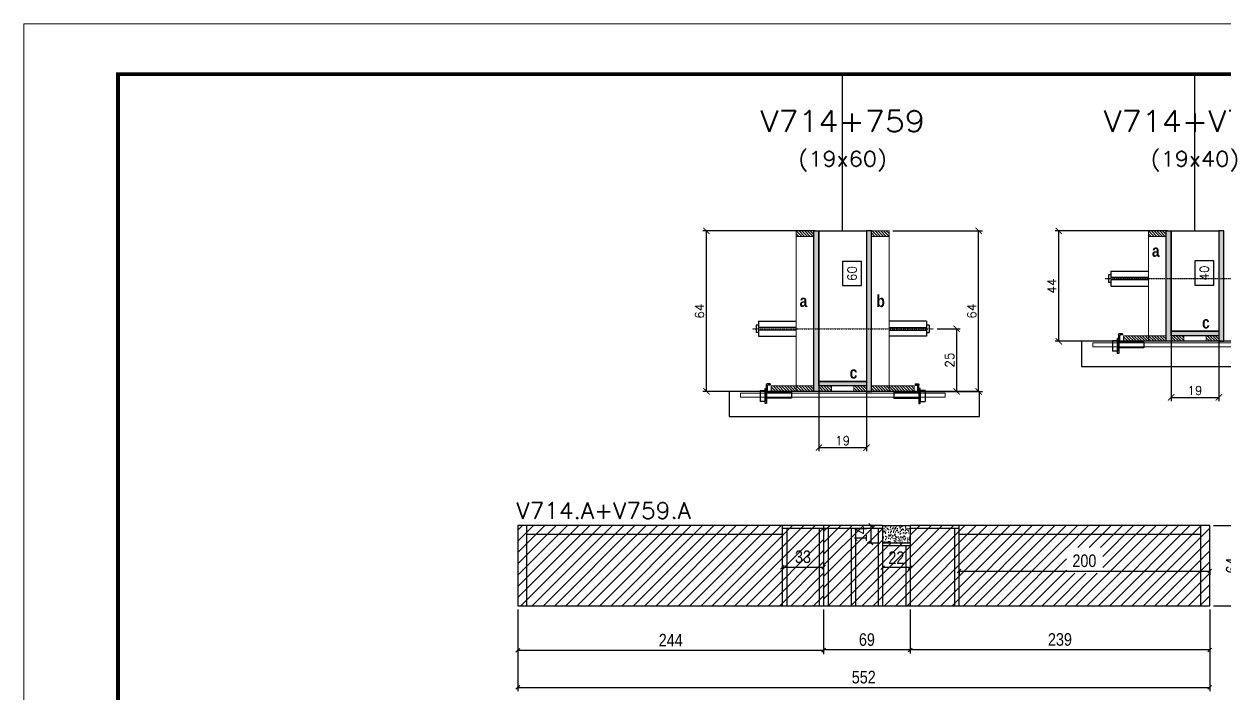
# Model space of a CAD drawing. Extents: x -20960 to -5926, y -2106 to 21915.
# Drawn here: x -12207 to -11250, y 15640 to 16173 of the extents above; entities that cross this region are included whole.
import ezdxf
from ezdxf.enums import TextEntityAlignment as Align

# ---------------------------------------------------------------- set-up
doc = ezdxf.new("R2010")
doc.units = 0
doc.linetypes.add('DASHED', pattern=[0.75, 0.5, -0.25])
doc.linetypes.add('HIDDEN', pattern=[0.375, 0.25, -0.125])
for name, color, linetype in [('barrote', 251, 'Continuous'), ('COTA', 241, 'Continuous'), ('Cota Seção (2x)', 4, 'Continuous'), ('detalhes', 4, 'Continuous'), ('Painéis', 200, 'Continuous'), ('presilha', 1, 'Continuous'), ('Reaproveitamento', 251, 'Continuous'), ('SARR_2.2x7', 40, 'Continuous'), ('SARR_3.5x7', 81, 'Continuous'), ('TENSOR', 3, 'Continuous'), ('Texto de Titulo', 7, 'Continuous'), ('Texto Qtd Sarr', 242, 'Continuous')]:
    doc.layers.add(name, color=color, linetype=linetype)
for name, color, linetype, lineweight in [('CONCRETO', 251, 'Continuous', 25), ('Folhas', 255, 'Continuous', 9), ('Hachura', 251, 'Continuous', 9), ('Madeira', 126, 'Continuous', 18), ('SARRAFO DE PRESSAO', 251, 'DASHED', 9), ('SCO-___-LAJ', 2, 'Continuous', 0), ('Texto Seção', 7, 'Continuous', 15)]:
    doc.layers.add(name, color=color, linetype=linetype, lineweight=lineweight)
doc.styles.add('COTA TECNICA', font='techl___.ttf', dxfattribs={"height": 10})
doc.styles.add('REGUA-120', font='ROMANS.shx', dxfattribs={"height": 15})
doc.styles.add('Romans', font='romans.shx')
doc.styles.add('TECNICA', font='techb___.ttf', dxfattribs={"height": 10})
doc.dimstyles.new('Cota Seção (2x)', dxfattribs={"dimtxt": 7, "dimasz": 5, "dimexe": 3, "dimexo": 3, "dimgap": 2, "dimtad": 3, "dimdec": 1, "dimlfac": 0.5, "dimzin": 12, "dimdsep": 46, "dimtxsty": 'Romans', "dimblk": 'ARCHTICK', "dimcen": 0, "dimclrd": 4, "dimclre": 4, "dimclrt": 1, "dimadec": 1, "dimazin": 3, "dimtfac": 1, "dimtdec": 1, "dimtmove": 0, "dimatfit": 3, "dimldrblk": 'OBLIQUE', "dimfxl": 1, "dimtolj": 1, "dimtzin": 12, "dimarcsym": 0})
doc.dimstyles.new('Cota Seção interna', dxfattribs={"dimtxt": 7, "dimasz": 6, "dimexe": 0.18, "dimexo": 2, "dimgap": -4, "dimtad": 3, "dimdec": 1, "dimlfac": 0.5, "dimzin": 12, "dimdsep": 46, "dimtxsty": 'Romans', "dimblk": 'ARCHTICK', "dimcen": 0.09, "dimse1": 1, "dimse2": 1, "dimsd1": 1, "dimsd2": 1, "dimclrd": 180, "dimclre": 5, "dimclrt": 1, "dimadec": 0, "dimazin": 3, "dimtfac": 1, "dimtdec": 1, "dimtofl": 0, "dimtmove": 0, "dimatfit": 3, "dimldrblk": 'ARCHTICK', "dimfxl": 1, "dimtolj": 1, "dimtzin": 0, "dimarcsym": 0})
doc.dimstyles.new('PAINEL', dxfattribs={"dimtxt": 10, "dimasz": 3, "dimexe": 3, "dimexo": 3, "dimgap": 3, "dimtad": 1, "dimdec": 1, "dimzin": 12, "dimdsep": 46, "dimtxsty": 'COTA TECNICA', "dimblk1": 'OBLIQUE', "dimblk2": 'OBLIQUE', "dimsah": 1, "dimcen": 0.9, "dimclrd": 4, "dimclre": 4, "dimclrt": 240, "dimadec": 1, "dimazin": 3, "dimtfac": 1, "dimtdec": 1, "dimtmove": 0, "dimatfit": 3, "dimfxl": 1, "dimtolj": 1, "dimtzin": 12, "dimarcsym": 0})
pattern_1 = [(315, (11383.7146, 7649.8717), (1.12253202, 1.12253202), [])]
pattern_2 = [(315, (11383.7146, 7576.2717), (1.12253202, 1.12253202), [])]
pattern_3 = [(315, (11664.7772, 7689.8717), (1.12253202, 1.12253202), [])]

# ---------------------------------------------------------------- blocks, each defined once
blk = doc.blocks.new('9999999999')
at = {"layer": 'Folhas'}
blk.add_lwpolyline([(98138.98, 34190.21), (99623.98, 34190.21), (99623.98, 35240.21), (98138.98, 35240.21)], close=True, dxfattribs=at)
at = {"layer": 'Folhas', "color": 30, "const_width": 3}
blk.add_lwpolyline([(98213.98, 34230.21), (99583.98, 34230.21), (99583.98, 35200.21), (98213.98, 35200.21)], close=True, dxfattribs=at)
blk = doc.blocks.new('_Oblique')
at = {"color": 0, "linetype": 'ByBlock', "lineweight": -2}
blk.add_line((-0.5, -0.5), (0.5, 0.5), dxfattribs=at)
blk = doc.blocks.new('*D564')
at = {"layer": 'COTA', "color": 4, "linetype": 'ByBlock', "lineweight": -2, "transparency": 16777216}
for p, q in [((-11813.06, 15705.68), (-11813.06, 15670.13)), ((-11569.06, 15705.68), (-11569.06, 15670.13)), ((-11813.06, 15673.13), (-11569.06, 15673.13))]:
    blk.add_line(p, q, dxfattribs=at)
at = {"layer": 'Defpoints', "color": 0, "linetype": 'ByBlock', "transparency": 16777216}
for p in [(-11813.06, 15708.68), (-11569.06, 15708.68), (-11569.06, 15673.13)]:
    blk.add_point(p, dxfattribs=at)
at = {"layer": 'COTA', "color": 4, "linetype": 'ByBlock', "lineweight": -2, "transparency": 16777216, "xscale": 3, "yscale": 3, "zscale": 3, "rotation": 180}
blk.add_blockref('_Oblique', (-11813.06, 15673.13), dxfattribs=at)
at = {"layer": 'COTA', "color": 4, "linetype": 'ByBlock', "lineweight": -2, "transparency": 16777216, "xscale": 3, "yscale": 3, "zscale": 3}
blk.add_blockref('_Oblique', (-11569.06, 15673.13), dxfattribs=at)
at = {"layer": 'COTA', "color": 240, "linetype": 'ByBlock', "transparency": 16777216, "insert": (-11691.06, 15681.2), "char_height": 10, "attachment_point": 5, "style": 'COTA TECNICA'}
blk.add_mtext('\\A1;244', dxfattribs=at)
blk = doc.blocks.new('*D565')
at = {"layer": 'COTA', "color": 4, "linetype": 'ByBlock', "lineweight": -2, "transparency": 16777216}
for p, q in [((-11500.06, 15705.68), (-11500.06, 15670.46)), ((-11261.06, 15705.68), (-11261.06, 15670.46)), ((-11261.06, 15673.46), (-11500.06, 15673.46))]:
    blk.add_line(p, q, dxfattribs=at)
at = {"layer": 'Defpoints', "color": 0, "linetype": 'ByBlock', "transparency": 16777216}
for p in [(-11500.06, 15708.68), (-11261.06, 15708.68), (-11500.06, 15673.46)]:
    blk.add_point(p, dxfattribs=at)
at = {"layer": 'COTA', "color": 4, "linetype": 'ByBlock', "lineweight": -2, "transparency": 16777216, "xscale": 3, "yscale": 3, "zscale": 3, "rotation": 180}
blk.add_blockref('_Oblique', (-11500.06, 15673.46), dxfattribs=at)
at = {"layer": 'COTA', "color": 4, "linetype": 'ByBlock', "lineweight": -2, "transparency": 16777216, "xscale": 3, "yscale": 3, "zscale": 3}
blk.add_blockref('_Oblique', (-11261.06, 15673.46), dxfattribs=at)
at = {"layer": 'COTA', "color": 240, "linetype": 'ByBlock', "transparency": 16777216, "insert": (-11380.56, 15681.71), "char_height": 10, "attachment_point": 5, "style": 'COTA TECNICA'}
blk.add_mtext('\\A1;239', dxfattribs=at)
blk = doc.blocks.new('*D566')
at = {"layer": 'COTA', "color": 4, "linetype": 'ByBlock', "lineweight": -2, "transparency": 16777216}
for p, q in [((-11569.06, 15705.68), (-11569.06, 15670.46)), ((-11500.06, 15705.68), (-11500.06, 15670.46)), ((-11500.06, 15673.46), (-11569.06, 15673.46))]:
    blk.add_line(p, q, dxfattribs=at)
at = {"layer": 'Defpoints', "color": 0, "linetype": 'ByBlock', "transparency": 16777216}
for p in [(-11569.06, 15708.68), (-11500.06, 15708.68), (-11569.06, 15673.46)]:
    blk.add_point(p, dxfattribs=at)
at = {"layer": 'COTA', "color": 4, "linetype": 'ByBlock', "lineweight": -2, "transparency": 16777216, "xscale": 3, "yscale": 3, "zscale": 3, "rotation": 180}
blk.add_blockref('_Oblique', (-11569.06, 15673.46), dxfattribs=at)
at = {"layer": 'COTA', "color": 4, "linetype": 'ByBlock', "lineweight": -2, "transparency": 16777216, "xscale": 3, "yscale": 3, "zscale": 3}
blk.add_blockref('_Oblique', (-11500.06, 15673.46), dxfattribs=at)
at = {"layer": 'COTA', "color": 240, "linetype": 'ByBlock', "transparency": 16777216, "insert": (-11534.56, 15681.6), "char_height": 10, "attachment_point": 5, "style": 'COTA TECNICA'}
blk.add_mtext('\\A1;69', dxfattribs=at)
blk = doc.blocks.new('_ArchTick')
at = {"color": 0, "linetype": 'ByBlock', "const_width": 0.15}
blk.add_lwpolyline([(-0.5, -0.5), (0.5, 0.5)], dxfattribs=at)
blk = doc.blocks.new('*D571')
at = {"layer": 'COTA', "color": 4, "lineweight": -2, "transparency": 16777216}
for p, q in [((-11575.91, 16007.52), (-11665.55, 16007.52)), ((-11662.55, 15879.52), (-11662.55, 16007.52)), ((-11613.91, 15879.52), (-11665.55, 15879.52))]:
    blk.add_line(p, q, dxfattribs=at)
at = {"layer": 'Defpoints', "color": 0, "transparency": 16777216}
for p in [(-11662.55, 16007.52), (-11572.91, 16007.52), (-11610.91, 15879.52)]:
    blk.add_point(p, dxfattribs=at)
at = {"layer": 'COTA', "color": 4, "lineweight": -2, "transparency": 16777216, "xscale": 5, "yscale": 5, "zscale": 5}
for p, rotation in [((-11662.55, 16007.52), 90), ((-11662.55, 15879.52), 270)]:
    blk.add_blockref('_ArchTick', p, dxfattribs=dict(at, rotation=rotation))
at = {"layer": 'COTA', "color": 1, "transparency": 16777216, "insert": (-11668.05, 15943.52), "char_height": 7, "attachment_point": 5, "rotation": 90, "style": 'Romans'}
blk.add_mtext('\\A1;64', dxfattribs=at)
blk = doc.blocks.new('*D572')
at = {"layer": 'COTA', "color": 4, "lineweight": -2, "transparency": 16777216}
for p, q in [((-11513.92, 16007.52), (-11442.43, 16007.52)), ((-11445.43, 15879.52), (-11445.43, 16007.52)), ((-11493.91, 15879.52), (-11442.43, 15879.52))]:
    blk.add_line(p, q, dxfattribs=at)
at = {"layer": 'Defpoints', "color": 0, "transparency": 16777216}
for p in [(-11516.92, 16007.52), (-11445.43, 16007.52), (-11496.91, 15879.52)]:
    blk.add_point(p, dxfattribs=at)
at = {"layer": 'COTA', "color": 4, "lineweight": -2, "transparency": 16777216, "xscale": 5, "yscale": 5, "zscale": 5}
for p, rotation in [((-11445.43, 16007.52), 90), ((-11445.43, 15879.52), 270)]:
    blk.add_blockref('_ArchTick', p, dxfattribs=dict(at, rotation=rotation))
at = {"layer": 'COTA', "color": 1, "transparency": 16777216, "insert": (-11450.93, 15943.52), "char_height": 7, "attachment_point": 5, "rotation": 90, "style": 'Romans'}
blk.add_mtext('\\A1;64', dxfattribs=at)
blk = doc.blocks.new('*D573')
at = {"layer": 'Cota Seção (2x)', "color": 180, "lineweight": -2, "transparency": 16777216}
for p, q in [((-11538.91, 15983.02), (-11553.91, 15983.02)), ((-11553.91, 15983.02), (-11553.91, 15964.02)), ((-11538.91, 15964.02), (-11538.91, 15983.02)), ((-11553.91, 15964.02), (-11538.91, 15964.02))]:
    blk.add_line(p, q, dxfattribs=at)
at = {"layer": 'Defpoints', "color": 0, "transparency": 16777216}
for p in [(-11534.92, 16007.52), (-11534.91, 16007.52), (-11534.91, 15887.52)]:
    blk.add_point(p, dxfattribs=at)
at = {"layer": 'Cota Seção (2x)', "color": 1, "transparency": 16777216, "insert": (-11546.41, 15973.52), "char_height": 7, "attachment_point": 5, "rotation": 90, "style": 'Romans'}
blk.add_mtext('\\A1;60', dxfattribs=at)
blk = doc.blocks.new('titulo1')
at = {"layer": 'Defpoints', "color": 252, "linetype": 'HIDDEN', "ltscale": 2}
blk.add_line((0, 0), (0, 125), dxfattribs=at)
at = {"layer": 'Defpoints', "style": 'Romans', "oblique": 15}
blk.add_attdef('FOLHA', text='', height=10, dxfattribs=at).set_placement((0, 15.58), align=Align.MIDDLE_CENTER)
at = {"layer": 'Texto Qtd Sarr', "color": 3, "style": 'Romans', "oblique": 15}
for tag, height, p in [('TITULO', 17, (0, 71.45)), ('SEÇÃO', 12, (0, 41.55))]:
    blk.add_attdef(tag, text='', height=height, dxfattribs=at).set_placement(p, align=Align.MIDDLE_CENTER)
blk = doc.blocks.new('PRESILHA METÁLICA 1')
at = {"layer": 'presilha'}
for p, q in [((6, 15.5), (7.5, 15.5)), ((6, -2.5), (6, 15.5)), ((7.5, 10.6), (7.5, 19.9)), ((7.5, 15.5), (7.5, -2.5)), ((12, 21), (8.6, 21)), ((9, 11.6), (9, 18.9)), ((12, 19.5), (9.6, 19.5)), ((12, 21), (12, 19.5)), ((0, 13), (6, 13)), ((0, 13), (0, 0)), ((6, 0), (0, 0)), ((6, 13), (6, 0)), ((37.5, 4.1), (7.5, 4.1)), ((37.5, 11), (9.6, 11)), ((37.5, 11), (37.5, 4.1)), ((7.5, -2.5), (6, -2.5))]:
    blk.add_line(p, q, dxfattribs=at)
for centre, radius, start, end in [((8.6, 19.9), 1.14, 90, 180), ((9.6, 18.9), 0.57, 90, 180), ((9.6, 11.6), 0.57, 180, 270)]:
    blk.add_arc(centre, radius, start, end, dxfattribs=at)
blk = doc.blocks.new('*D574')
at = {"layer": 'COTA', "color": 4, "lineweight": -2, "transparency": 16777216}
for p, q in [((-11572.91, 15880.92), (-11572.91, 15831.79)), ((-11534.91, 15880.92), (-11534.91, 15831.79)), ((-11572.91, 15834.79), (-11534.91, 15834.79))]:
    blk.add_line(p, q, dxfattribs=at)
at = {"layer": 'Defpoints', "color": 0, "transparency": 16777216}
for p in [(-11572.91, 15883.92), (-11534.91, 15883.92), (-11534.91, 15834.79)]:
    blk.add_point(p, dxfattribs=at)
at = {"layer": 'COTA', "color": 4, "lineweight": -2, "transparency": 16777216, "xscale": 5, "yscale": 5, "zscale": 5, "rotation": 180}
blk.add_blockref('_ArchTick', (-11572.91, 15834.79), dxfattribs=at)
at = {"layer": 'COTA', "color": 4, "lineweight": -2, "transparency": 16777216, "xscale": 5, "yscale": 5, "zscale": 5}
blk.add_blockref('_ArchTick', (-11534.91, 15834.79), dxfattribs=at)
at = {"layer": 'COTA', "color": 1, "transparency": 16777216, "insert": (-11553.91, 15840.29), "char_height": 7, "attachment_point": 5, "style": 'Romans'}
blk.add_mtext('\\A1;19', dxfattribs=at)
blk = doc.blocks.new('*D586')
at = {"layer": 'COTA', "color": 4, "lineweight": -2, "transparency": 16777216}
for p, q in [((-11461.06, 15737.68), (-11461.06, 15733.35)), ((-11461.06, 15736.35), (-11261.06, 15736.35)), ((-11261.06, 15737.68), (-11261.06, 15733.35))]:
    blk.add_line(p, q, dxfattribs=at)
at = {"layer": 'Defpoints', "color": 0, "transparency": 16777216}
for p in [(-11461.06, 15740.68), (-11261.06, 15740.68), (-11261.06, 15736.35)]:
    blk.add_point(p, dxfattribs=at)
at = {"layer": 'COTA', "color": 4, "lineweight": -2, "transparency": 16777216, "xscale": 3, "yscale": 3, "zscale": 3, "rotation": 180}
blk.add_blockref('_Oblique', (-11461.06, 15736.35), dxfattribs=at)
at = {"layer": 'COTA', "color": 4, "lineweight": -2, "transparency": 16777216, "xscale": 3, "yscale": 3, "zscale": 3}
blk.add_blockref('_Oblique', (-11261.06, 15736.35), dxfattribs=at)
at = {"layer": 'COTA', "color": 240, "transparency": 16777216, "insert": (-11361.06, 15744.45), "char_height": 10, "attachment_point": 5, "style": 'COTA TECNICA'}
blk.add_mtext('\\A1;200', dxfattribs=at)
blk = doc.blocks.new('*D587')
at = {"layer": 'COTA', "color": 4, "lineweight": -2, "transparency": 16777216}
blk.add_line((-11602.06, 15739.44), (-11569.06, 15739.44), dxfattribs=at)
at = {"layer": 'Defpoints', "color": 0, "transparency": 16777216}
for p in [(-11602.06, 15739.44), (-11569.06, 15739.44), (-11569.06, 15739.44)]:
    blk.add_point(p, dxfattribs=at)
at = {"layer": 'COTA', "color": 4, "lineweight": -2, "transparency": 16777216, "xscale": 3, "yscale": 3, "zscale": 3, "rotation": 180}
blk.add_blockref('_Oblique', (-11602.06, 15739.44), dxfattribs=at)
at = {"layer": 'COTA', "color": 4, "lineweight": -2, "transparency": 16777216, "xscale": 3, "yscale": 3, "zscale": 3}
blk.add_blockref('_Oblique', (-11569.06, 15739.44), dxfattribs=at)
at = {"layer": 'COTA', "color": 240, "transparency": 16777216, "insert": (-11585.56, 15747.66), "char_height": 10, "attachment_point": 5, "style": 'COTA TECNICA'}
blk.add_mtext('\\A1;33', dxfattribs=at)
blk = doc.blocks.new('*D588')
at = {"layer": 'COTA', "color": 4, "lineweight": -2, "transparency": 16777216}
for p, q in [((-11258.06, 15772.68), (-11231.94, 15772.68)), ((-11234.94, 15708.68), (-11234.94, 15772.68)), ((-11258.06, 15708.68), (-11231.94, 15708.68))]:
    blk.add_line(p, q, dxfattribs=at)
at = {"layer": 'Defpoints', "color": 0, "transparency": 16777216}
for p in [(-11261.06, 15772.68), (-11234.94, 15772.68), (-11261.06, 15708.68)]:
    blk.add_point(p, dxfattribs=at)
at = {"layer": 'COTA', "color": 4, "lineweight": -2, "transparency": 16777216, "xscale": 3, "yscale": 3, "zscale": 3}
for p, rotation in [((-11234.94, 15772.68), 90), ((-11234.94, 15708.68), 270)]:
    blk.add_blockref('_Oblique', p, dxfattribs=dict(at, rotation=rotation))
at = {"layer": 'COTA', "color": 240, "transparency": 16777216, "insert": (-11243.04, 15740.68), "char_height": 10, "attachment_point": 5, "rotation": 90, "style": 'COTA TECNICA'}
blk.add_mtext('\\A1;64', dxfattribs=at)
blk = doc.blocks.new('*D579')
at = {"layer": 'COTA', "color": 4, "lineweight": -2, "transparency": 16777216}
for p, q in [((-11478.6, 15929.49), (-11460.05, 15929.49)), ((-11463.05, 15929.49), (-11463.05, 15879.52)), ((-11478.6, 15879.52), (-11460.05, 15879.52))]:
    blk.add_line(p, q, dxfattribs=at)
at = {"layer": 'Defpoints', "color": 0, "transparency": 16777216}
for p in [(-11481.6, 15929.49), (-11481.6, 15879.52), (-11463.05, 15879.52)]:
    blk.add_point(p, dxfattribs=at)
at = {"layer": 'COTA', "color": 4, "lineweight": -2, "transparency": 16777216, "xscale": 5, "yscale": 5, "zscale": 5}
for p, rotation in [((-11463.05, 15929.49), 90), ((-11463.05, 15879.52), 270)]:
    blk.add_blockref('_ArchTick', p, dxfattribs=dict(at, rotation=rotation))
at = {"layer": 'COTA', "color": 1, "transparency": 16777216, "insert": (-11468.55, 15904.5), "char_height": 7, "attachment_point": 5, "rotation": 90, "style": 'Romans'}
blk.add_mtext('\\A1;25', dxfattribs=at)
blk = doc.blocks.new('*D589')
at = {"layer": 'COTA', "color": 4, "lineweight": -2, "ltscale": 25, "transparency": 16777216}
for p, q in [((-11813.06, 15705.68), (-11813.06, 15640.56)), ((-11261.06, 15705.68), (-11261.06, 15640.56)), ((-11813.06, 15643.56), (-11261.06, 15643.56))]:
    blk.add_line(p, q, dxfattribs=at)
at = {"layer": 'Defpoints', "color": 0, "ltscale": 25, "transparency": 16777216}
for p in [(-11813.06, 15708.68), (-11261.06, 15708.68), (-11261.06, 15643.56)]:
    blk.add_point(p, dxfattribs=at)
at = {"layer": 'COTA', "color": 4, "lineweight": -2, "ltscale": 25, "transparency": 16777216, "xscale": 3, "yscale": 3, "zscale": 3, "rotation": 180}
blk.add_blockref('_Oblique', (-11813.06, 15643.56), dxfattribs=at)
at = {"layer": 'COTA', "color": 4, "lineweight": -2, "ltscale": 25, "transparency": 16777216, "xscale": 3, "yscale": 3, "zscale": 3}
blk.add_blockref('_Oblique', (-11261.06, 15643.56), dxfattribs=at)
at = {"layer": 'COTA', "color": 240, "ltscale": 25, "transparency": 16777216, "insert": (-11537.06, 15651.67), "char_height": 10, "attachment_point": 5, "style": 'COTA TECNICA'}
blk.add_mtext('\\A1;552', dxfattribs=at)
blk = doc.blocks.new('*D581')
at = {"layer": 'COTA', "color": 4, "lineweight": -2, "transparency": 16777216}
for p, q in [((-11294.84, 16007.52), (-11384.49, 16007.52)), ((-11381.49, 15919.52), (-11381.49, 16007.52)), ((-11332.84, 15919.52), (-11384.49, 15919.52))]:
    blk.add_line(p, q, dxfattribs=at)
at = {"layer": 'Defpoints', "color": 0, "transparency": 16777216}
for p in [(-11381.49, 16007.52), (-11291.84, 16007.52), (-11329.84, 15919.52)]:
    blk.add_point(p, dxfattribs=at)
at = {"layer": 'COTA', "color": 4, "lineweight": -2, "transparency": 16777216, "xscale": 5, "yscale": 5, "zscale": 5}
for p, rotation in [((-11381.49, 16007.52), 90), ((-11381.49, 15919.52), 270)]:
    blk.add_blockref('_ArchTick', p, dxfattribs=dict(at, rotation=rotation))
at = {"layer": 'COTA', "color": 1, "transparency": 16777216, "insert": (-11386.99, 15963.52), "char_height": 7, "attachment_point": 5, "rotation": 90, "style": 'Romans'}
blk.add_mtext('\\A1;44', dxfattribs=at)
blk = doc.blocks.new('*D583')
at = {"layer": 'Cota Seção (2x)', "color": 180, "lineweight": -2, "transparency": 16777216}
for p, q in [((-11257.85, 15983.58), (-11272.85, 15983.58)), ((-11272.85, 15983.58), (-11272.85, 15964.25)), ((-11257.85, 15964.25), (-11257.85, 15983.58)), ((-11272.85, 15964.25), (-11257.85, 15964.25))]:
    blk.add_line(p, q, dxfattribs=at)
at = {"layer": 'Defpoints', "color": 0, "transparency": 16777216}
for p in [(-11253.85, 16007.52), (-11253.85, 16007.52), (-11253.84, 15927.52)]:
    blk.add_point(p, dxfattribs=at)
at = {"layer": 'Cota Seção (2x)', "color": 1, "transparency": 16777216, "insert": (-11265.35, 15973.92), "char_height": 7, "attachment_point": 5, "rotation": 90, "style": 'Romans'}
blk.add_mtext('\\A1;40', dxfattribs=at)
blk = doc.blocks.new('*D584')
at = {"layer": 'COTA', "color": 4, "lineweight": -2, "transparency": 16777216}
for p, q in [((-11291.84, 15920.92), (-11291.84, 15871.79)), ((-11253.84, 15920.92), (-11253.84, 15871.79)), ((-11291.84, 15874.79), (-11253.84, 15874.79))]:
    blk.add_line(p, q, dxfattribs=at)
at = {"layer": 'Defpoints', "color": 0, "transparency": 16777216}
for p in [(-11291.84, 15923.92), (-11253.84, 15923.92), (-11253.84, 15874.79)]:
    blk.add_point(p, dxfattribs=at)
at = {"layer": 'COTA', "color": 4, "lineweight": -2, "transparency": 16777216, "xscale": 5, "yscale": 5, "zscale": 5, "rotation": 180}
blk.add_blockref('_ArchTick', (-11291.84, 15874.79), dxfattribs=at)
at = {"layer": 'COTA', "color": 4, "lineweight": -2, "transparency": 16777216, "xscale": 5, "yscale": 5, "zscale": 5}
blk.add_blockref('_ArchTick', (-11253.84, 15874.79), dxfattribs=at)
at = {"layer": 'COTA', "color": 1, "transparency": 16777216, "insert": (-11272.84, 15880.29), "char_height": 7, "attachment_point": 5, "style": 'Romans'}
blk.add_mtext('\\A1;19', dxfattribs=at)
blk = doc.blocks.new('*D600')
at = {"layer": 'COTA', "color": 4, "lineweight": -2, "ltscale": 25, "transparency": 16777216}
for p, q in [((-11525.06, 15772.68), (-11534.41, 15772.68)), ((-11531.41, 15772.68), (-11531.41, 15758.68)), ((-11525.06, 15758.68), (-11534.41, 15758.68))]:
    blk.add_line(p, q, dxfattribs=at)
at = {"layer": 'Defpoints', "color": 0, "ltscale": 25, "transparency": 16777216}
for p in [(-11522.06, 15772.68), (-11531.41, 15758.68), (-11522.06, 15758.68)]:
    blk.add_point(p, dxfattribs=at)
at = {"layer": 'COTA', "color": 4, "lineweight": -2, "ltscale": 25, "transparency": 16777216, "xscale": 3, "yscale": 3, "zscale": 3}
for p, rotation in [((-11531.41, 15772.68), 90), ((-11531.41, 15758.68), 270)]:
    blk.add_blockref('_Oblique', p, dxfattribs=dict(at, rotation=rotation))
at = {"layer": 'COTA', "color": 240, "ltscale": 25, "transparency": 16777216, "insert": (-11539.48, 15765.68), "char_height": 10, "attachment_point": 5, "rotation": 90, "style": 'COTA TECNICA'}
blk.add_mtext('\\A1;14', dxfattribs=at)
blk = doc.blocks.new('*D601')
at = {"layer": 'COTA', "color": 4, "lineweight": -2, "ltscale": 25, "transparency": 16777216}
for p, q in [((-11522.06, 15755.68), (-11522.06, 15736.02)), ((-11500.06, 15755.68), (-11500.06, 15736.02)), ((-11500.06, 15739.02), (-11522.06, 15739.02))]:
    blk.add_line(p, q, dxfattribs=at)
at = {"layer": 'Defpoints', "color": 0, "ltscale": 25, "transparency": 16777216}
for p in [(-11522.06, 15758.68), (-11500.06, 15758.68), (-11522.06, 15739.02)]:
    blk.add_point(p, dxfattribs=at)
at = {"layer": 'COTA', "color": 4, "lineweight": -2, "ltscale": 25, "transparency": 16777216, "xscale": 3, "yscale": 3, "zscale": 3, "rotation": 180}
blk.add_blockref('_Oblique', (-11522.06, 15739.02), dxfattribs=at)
at = {"layer": 'COTA', "color": 4, "lineweight": -2, "ltscale": 25, "transparency": 16777216, "xscale": 3, "yscale": 3, "zscale": 3}
blk.add_blockref('_Oblique', (-11500.06, 15739.02), dxfattribs=at)
at = {"layer": 'COTA', "color": 240, "ltscale": 25, "transparency": 16777216, "insert": (-11511.06, 15747.02), "char_height": 10, "attachment_point": 5, "style": 'COTA TECNICA'}
blk.add_mtext('\\A1;22', dxfattribs=at)

msp = doc.modelspace()

# ---------------------------------------------------------------- hatches: boundary and pattern name
at = {"layer": 'COTA', "linetype": 'ByBlock'}
h = msp.add_hatch(dxfattribs=at)
h.set_pattern_fill('AR-CONC', color=256, scale=0.03)
h.set_pattern_definition([(50, (-152510.7337, -12570.385), (5.46554007, -0.47817257), [0.5715, -6.2865]), (355, (-152510.7337, -12570.385), (-1.05730264, 5.73170536), [0.4572, -5.02921753]), (100.4514447, (-152510.278, -12570.425), (4.40823741, 5.25353256), [0.48570026, -5.34270734]), (46.1842, (-152510.734, -12568.861), (8.13237123, -1.26126984), [0.85725, -9.42975]), (96.6355576, (-152510.056, -12568.966), (7.122124, 7.42278374), [0.7285507, -8.01406824]), (351.184151, (-152510.734, -12568.861), (7.122124, 7.42278374), [0.685799, -7.54379196]), (21, (-152509.9717, -12569.242), (4.54843174, -3.06795595), [0.5715, -6.2865]), (326, (-152509.9717, -12569.242), (1.85406085, 5.52563898), [0.4572, -5.0292]), (71.451445, (-152509.5926, -12569.498), (6.40249258, 2.45768307), [0.48570026, -5.34269813]), (37.5, (-152510.7337, -12570.3852), (0.092658098, 2.536651166), [0, -4.96824, 0, -5.1054, 0, -5.04825]), (7.5, (-152510.7337, -12570.3852), (2.004589875, 3.005417245), [0, -2.91084, 0, -4.85394, 0, -1.92405]), (327.5, (-152512.433, -12570.3852), (4.067717855, -0.17186232), [0, -1.905, 0, -5.9436, 0, -7.8867]), (317.5, (-152513.195, -12570.3852), (4.44387544, 0.76279473), [0, -2.4765, 0, -3.94716, 0, -5.6007])])
h.paths.add_polyline_path([(-11522.06, 15772.68), (-11522.06, 15758.68), (-11500.06, 15758.68), (-11500.06, 15772.68)])
at = {"layer": 'Hachura'}
h = msp.add_hatch(dxfattribs=at)
h.set_pattern_fill('ANSI31', color=256, scale=0.5, angle=270, style=0)
h.set_pattern_definition([(315, (11383.7146, 7699.8717), (1.12253202, 1.12253202), [])])
h.paths.add_polyline_path([(-11576.91, 16003.12), (-11576.91, 16007.52), (-11590.91, 16007.52), (-11590.91, 16003.12)])
h = msp.add_hatch(color=256, dxfattribs=at)
h.dxf.hatch_style = 1
h.paths.add_polyline_path([(-11576.91, 16007.52), (-11572.91, 16007.52), (-11572.91, 15879.52), (-11576.91, 15879.52)])
h = msp.add_hatch(color=256, dxfattribs=at)
h.dxf.hatch_style = 1
h.paths.add_polyline_path([(-11530.92, 16007.52), (-11534.92, 16007.52), (-11534.91, 15879.52), (-11530.91, 15879.52)])
h = msp.add_hatch(dxfattribs=at)
h.set_pattern_fill('ANSI31', color=256, scale=0.5, angle=270, style=0)
h.set_pattern_definition([(315, (11383.7243, 7699.8717), (1.12253202, 1.12253202), [])])
h.paths.add_polyline_path([(-11530.92, 16003.12), (-11530.92, 16007.52), (-11516.92, 16007.52), (-11516.92, 16003.12)])
h = msp.add_hatch(dxfattribs=at)
h.set_pattern_fill('ANSI31', color=256, scale=0.5, angle=270, style=0)
h.set_pattern_definition([(315, (11664.7772, 7699.8717), (1.12253202, 1.12253202), [])])
h.paths.add_polyline_path([(-11295.84, 16003.12), (-11295.84, 16007.52), (-11309.84, 16007.52), (-11309.84, 16003.12)])
h = msp.add_hatch(color=256, dxfattribs=at)
h.dxf.hatch_style = 1
h.paths.add_polyline_path([(-11295.84, 16007.52), (-11291.84, 16007.52), (-11291.84, 15919.52), (-11295.84, 15919.52)])
h = msp.add_hatch(color=256, dxfattribs=at)
h.dxf.hatch_style = 1
h.paths.add_polyline_path([(-11249.85, 16007.52), (-11253.85, 16007.52), (-11253.84, 15919.52), (-11249.84, 15919.52)])
h = msp.add_hatch(color=256, dxfattribs=at)
h.dxf.hatch_style = 1
h.paths.add_polyline_path([(-11291.84, 15923.92), (-11291.84, 15927.52), (-11253.84, 15927.52), (-11253.84, 15923.92)])
h = msp.add_hatch(dxfattribs=at)
h.set_pattern_fill('ANSI31', color=256, scale=0.5, angle=270, style=0)
h.set_pattern_definition(pattern_3)
h.paths.add_polyline_path([(-11329.84, 15919.52), (-11329.84, 15923.92), (-11309.84, 15923.92), (-11309.84, 15919.52)])
h = msp.add_hatch(dxfattribs=at)
h.set_pattern_fill('ANSI31', color=256, scale=0.5, angle=270, style=0)
h.set_pattern_definition([(315, (11664.7772, 7616.2717), (1.12253202, 1.12253202), [])])
h.paths.add_polyline_path([(-11295.84, 15919.52), (-11295.84, 15923.92), (-11309.84, 15923.92), (-11309.84, 15919.52)])
h = msp.add_hatch(dxfattribs=at)
h.set_pattern_fill('ANSI31', color=256, scale=0.5, angle=270, style=0)
h.set_pattern_definition(pattern_3)
h.paths.add_polyline_path([(-11291.84, 15919.52), (-11291.84, 15923.92), (-11281.84, 15923.92), (-11281.84, 15919.52)])
h = msp.add_hatch(dxfattribs=at)
h.set_pattern_fill('ANSI31', color=256, scale=0.5, angle=270, style=0)
h.set_pattern_definition(pattern_3)
h.paths.add_polyline_path([(-11253.84, 15919.52), (-11253.84, 15923.92), (-11263.84, 15923.92), (-11263.84, 15919.52)])
h = msp.add_hatch(dxfattribs=at)
h.set_pattern_fill('ANSI31', color=256, scale=0.5, angle=270, style=0)
h.set_pattern_definition(pattern_1)
h.paths.add_polyline_path([(-11610.91, 15879.52), (-11610.91, 15883.92), (-11590.91, 15883.92), (-11590.91, 15879.52)])
h = msp.add_hatch(dxfattribs=at)
h.set_pattern_fill('ANSI31', color=256, scale=0.5, angle=270, style=0)
h.set_pattern_definition(pattern_2)
h.paths.add_polyline_path([(-11576.91, 15879.52), (-11576.91, 15883.92), (-11590.91, 15883.92), (-11590.91, 15879.52)])
h = msp.add_hatch(color=256, dxfattribs=at)
h.dxf.hatch_style = 1
h.paths.add_polyline_path([(-11572.91, 15883.92), (-11572.91, 15887.52), (-11534.91, 15887.52), (-11534.91, 15883.92)])
h = msp.add_hatch(dxfattribs=at)
h.set_pattern_fill('ANSI31', color=256, scale=0.5, angle=270, style=0)
h.set_pattern_definition(pattern_1)
h.paths.add_polyline_path([(-11572.91, 15879.52), (-11572.91, 15883.92), (-11562.91, 15883.92), (-11562.91, 15879.52)])
h = msp.add_hatch(dxfattribs=at)
h.set_pattern_fill('ANSI31', color=256, scale=0.5, angle=270, style=0)
h.set_pattern_definition(pattern_1)
h.paths.add_polyline_path([(-11534.91, 15879.52), (-11534.91, 15883.92), (-11544.91, 15883.92), (-11544.91, 15879.52)])
h = msp.add_hatch(dxfattribs=at)
h.set_pattern_fill('ANSI31', color=256, scale=0.5, angle=270, style=0)
h.set_pattern_definition(pattern_2)
h.paths.add_polyline_path([(-11530.91, 15879.52), (-11530.91, 15883.92), (-11516.91, 15883.92), (-11516.91, 15879.52)])
h = msp.add_hatch(dxfattribs=at)
h.set_pattern_fill('ANSI31', color=256, scale=0.5, angle=270, style=0)
h.set_pattern_definition(pattern_1)
h.paths.add_polyline_path([(-11496.91, 15879.52), (-11496.91, 15883.92), (-11516.91, 15883.92), (-11516.91, 15879.52)])
at = {"layer": 'Reaproveitamento', "linetype": 'ByBlock'}
h = msp.add_hatch(dxfattribs=at)
h.set_pattern_fill('ANSI31', color=256, scale=2)
h.set_pattern_definition([(45, (-152510.7337, -16016.1105), (-4.49012806, 4.49012806), [])])
h.paths.add_polyline_path([(-11813.06, 15772.68), (-11813.06, 15708.68), (-11569.06, 15708.68), (-11569.06, 15772.68)])
h.paths.add_polyline_path([(-11596.05, 15737.95), (-11574.47, 15737.95), (-11574.47, 15758.54), (-11596.05, 15758.54)], flags=24)
h = msp.add_hatch(dxfattribs=at)
h.set_pattern_fill('ANSI31', color=256, scale=2)
h.set_pattern_definition([(45, (-152510.7337, -12570.385), (-4.49012806, 4.49012806), [])])
h.paths.add_polyline_path([(-11375.35, 15734.63), (-11346.4, 15734.63), (-11346.4, 15755.21), (-11375.35, 15755.21)], flags=16)
h.paths.add_polyline_path([(-11522.06, 15758.68), (-11522.06, 15772.68), (-11569.06, 15772.68), (-11569.06, 15708.68), (-11261.06, 15708.68), (-11261.06, 15772.68), (-11500.06, 15772.68), (-11500.06, 15758.68)])

# ---------------------------------------------------------------- linework, layer by layer
at = {"ltscale": 3}
for p, q in [((-11339.84, 15975.49), (-11339.84, 15963.49)), ((-11339.84, 15975.49), (-11309.84, 15975.49)), ((-11341.84, 15972.49), (-11341.84, 15966.49)), ((-11339.84, 15972.49), (-11341.84, 15972.49)), ((-11339.84, 15966.49), (-11341.84, 15966.49)), ((-11309.84, 15970.49), (-11339.84, 15970.49)), ((-11309.84, 15968.49), (-11339.84, 15968.49)), ((-11339.84, 15963.49), (-11309.84, 15963.49)), ((-11622.91, 15932.49), (-11622.91, 15926.49)), ((-11620.91, 15932.49), (-11622.91, 15932.49)), ((-11620.91, 15926.49), (-11622.91, 15926.49)), ((-11620.91, 15935.49), (-11620.91, 15923.49)), ((-11620.91, 15935.49), (-11590.91, 15935.49)), ((-11590.91, 15930.49), (-11620.91, 15930.49)), ((-11590.91, 15928.49), (-11620.91, 15928.49)), ((-11486.91, 15935.49), (-11516.91, 15935.49)), ((-11516.91, 15930.49), (-11486.91, 15930.49)), ((-11516.91, 15928.49), (-11486.91, 15928.49)), ((-11486.91, 15935.49), (-11486.91, 15923.49)), ((-11484.91, 15932.49), (-11486.91, 15932.49)), ((-11486.91, 15926.49), (-11484.91, 15926.49)), ((-11484.91, 15932.49), (-11484.91, 15926.49)), ((-11620.91, 15923.49), (-11590.91, 15923.49)), ((-11486.91, 15923.49), (-11516.91, 15923.49))]:
    msp.add_line(p, q, dxfattribs=at)
at = {"layer": 'barrote'}
for points in [[(-11363.3, 15899.52), (-11163.72, 15899.52), (-11163.72, 15919.52), (-11363.3, 15919.52)], [(-11644.36, 15859.52), (-11444.78, 15859.52), (-11444.78, 15879.52), (-11644.36, 15879.52)]]:
    msp.add_lwpolyline(points, close=True, dxfattribs=at)
at = {"layer": 'CONCRETO'}
for points in [[(-11572.91, 16007.52), (-11534.91, 16007.52), (-11534.91, 15887.52), (-11572.91, 15887.52), (-11572.91, 16007.52)], [(-11291.84, 16007.52), (-11253.84, 16007.52), (-11253.84, 15927.52), (-11291.84, 15927.52), (-11291.84, 16007.52)]]:
    msp.add_lwpolyline(points, close=True, dxfattribs=at)
at = {"layer": 'COTA', "linetype": 'ByBlock'}
msp.add_line((-11522.06, 15772.68), (-11500.06, 15772.68), dxfattribs=at)
at = {"layer": 'Madeira'}
for points in [[(-11576.91, 16003.12), (-11576.91, 16007.52), (-11590.91, 16007.52), (-11590.91, 16003.12)], [(-11576.91, 16007.52), (-11590.91, 16007.52), (-11590.91, 15879.52), (-11576.91, 15879.52)], [(-11530.92, 16003.12), (-11530.92, 16007.52), (-11516.92, 16007.52), (-11516.92, 16003.12)], [(-11530.92, 16007.52), (-11516.92, 16007.52), (-11516.91, 15879.52), (-11530.91, 15879.52)], [(-11295.84, 16003.12), (-11295.84, 16007.52), (-11309.84, 16007.52), (-11309.84, 16003.12)], [(-11295.84, 16007.52), (-11309.84, 16007.52), (-11309.84, 15919.52), (-11295.84, 15919.52)], [(-11329.84, 15919.52), (-11329.84, 15923.92), (-11309.84, 15923.92), (-11309.84, 15919.52)], [(-11295.84, 15919.52), (-11295.84, 15923.92), (-11309.84, 15923.92), (-11309.84, 15919.52)], [(-11291.84, 15919.52), (-11291.84, 15923.92), (-11281.84, 15923.92), (-11281.84, 15919.52)], [(-11253.84, 15919.52), (-11253.84, 15923.92), (-11263.84, 15923.92), (-11263.84, 15919.52)], [(-11610.91, 15879.52), (-11610.91, 15883.92), (-11590.91, 15883.92), (-11590.91, 15879.52)], [(-11576.91, 15879.52), (-11576.91, 15883.92), (-11590.91, 15883.92), (-11590.91, 15879.52)], [(-11572.91, 15879.52), (-11572.91, 15883.92), (-11562.91, 15883.92), (-11562.91, 15879.52)], [(-11534.91, 15879.52), (-11534.91, 15883.92), (-11544.91, 15883.92), (-11544.91, 15879.52)], [(-11530.91, 15879.52), (-11530.91, 15883.92), (-11516.91, 15883.92), (-11516.91, 15879.52)], [(-11496.91, 15879.52), (-11496.91, 15883.92), (-11516.91, 15883.92), (-11516.91, 15879.52)]]:
    msp.add_lwpolyline(points, close=True, dxfattribs=at)
at = {"layer": 'Painéis', "linetype": 'ByBlock'}
for p, q in [((-11813.06, 15772.68), (-11813.06, 15708.68)), ((-11522.06, 15772.68), (-11813.06, 15772.68)), ((-11569.06, 15772.68), (-11569.06, 15708.68)), ((-11522.06, 15772.68), (-11522.06, 15758.68)), ((-11261.06, 15772.68), (-11500.06, 15772.68)), ((-11500.06, 15772.68), (-11500.06, 15708.68)), ((-11500.06, 15772.68), (-11500.06, 15758.68)), ((-11261.06, 15708.68), (-11261.06, 15772.68)), ((-11500.06, 15758.68), (-11522.06, 15758.68)), ((-11813.06, 15708.68), (-11261.06, 15708.68))]:
    msp.add_line(p, q, dxfattribs=at)
at = {"layer": 'Painéis'}
for points in [[(-11576.91, 16007.52), (-11572.91, 16007.52), (-11572.91, 15879.52), (-11576.91, 15879.52)], [(-11530.92, 16007.52), (-11534.92, 16007.52), (-11534.91, 15879.52), (-11530.91, 15879.52)], [(-11295.84, 16007.52), (-11291.84, 16007.52), (-11291.84, 15919.52), (-11295.84, 15919.52)], [(-11249.85, 16007.52), (-11253.85, 16007.52), (-11253.84, 15919.52), (-11249.84, 15919.52)], [(-11291.84, 15923.92), (-11291.84, 15927.52), (-11253.84, 15927.52), (-11253.84, 15923.92)], [(-11572.91, 15883.92), (-11572.91, 15887.52), (-11534.91, 15887.52), (-11534.91, 15883.92)]]:
    msp.add_lwpolyline(points, close=True, dxfattribs=at)
at = {"layer": 'SARR_2.2x7', "linetype": 'Continuous'}
for p, q in [((-11806.06, 15772.68), (-11806.06, 15708.68)), ((-11806.06, 15765.68), (-11602.06, 15765.68)), ((-11602.06, 15770.48), (-11569.06, 15770.48)), ((-11569.06, 15770.48), (-11522.06, 15770.48)), ((-11500.06, 15770.48), (-11461.06, 15770.48)), ((-11461.06, 15765.68), (-11268.06, 15765.68)), ((-11268.06, 15708.68), (-11268.06, 15772.68)), ((-11500.06, 15756.48), (-11522.06, 15756.48))]:
    msp.add_line(p, q, dxfattribs=at)
at = {"layer": 'SARR_3.5x7'}
for p, q in [((-11602.06, 15772.68), (-11602.06, 15708.68)), ((-11598.56, 15770.48), (-11598.56, 15708.68)), ((-11572.56, 15770.48), (-11572.56, 15708.68)), ((-11565.56, 15770.48), (-11565.56, 15708.68)), ((-11547.22, 15770.48), (-11547.22, 15708.68)), ((-11543.72, 15770.48), (-11543.72, 15708.68)), ((-11525.56, 15770.48), (-11525.56, 15708.68)), ((-11522.06, 15770.48), (-11522.06, 15708.68)), ((-11464.56, 15770.48), (-11464.56, 15708.68)), ((-11461.06, 15708.68), (-11461.06, 15772.68)), ((-11503.56, 15756.48), (-11503.56, 15708.68))]:
    msp.add_line(p, q, dxfattribs=at)
at = {"layer": 'SCO-___-LAJ', "color": 1}
for points in [[(-11354.3, 15918.18), (-11191.03, 15918.18), (-11191.03, 15914.98), (-11354.3, 15914.98)], [(-11635.36, 15878.18), (-11472.09, 15878.18), (-11472.09, 15874.98), (-11635.36, 15874.98)]]:
    msp.add_lwpolyline(points, close=True, dxfattribs=at)
at = {"layer": 'TENSOR', "linetype": 'HIDDEN', "ltscale": 0.5}
for p, q in [((-11344.84, 15969.49), (-11200.54, 15969.49)), ((-11625.91, 15929.49), (-11481.6, 15929.49))]:
    msp.add_line(p, q, dxfattribs=at)

# ---------------------------------------------------------------- block references
at = {"layer": 'presilha', "yscale": 0.6666666666666666, "zscale": 0.6666666666666666}
for p, xscale in [((-11338.71, 15911.55), 0.6666666666666666), ((-11619.77, 15871.55), 0.6666666666666666), ((-11488.04, 15871.55), -0.6666666666666666)]:
    msp.add_blockref('PRESILHA METÁLICA 1', p, dxfattribs=dict(at, xscale=xscale))
at = {"layer": 'SARRAFO DE PRESSAO', "color": 6, "linetype": 'ByBlock'}
msp.add_blockref('9999999999', (-110345.98, -19067.69), dxfattribs=at)
at = {"layer": 'Texto Seção'}
ref = msp.add_blockref('titulo1', (-11553.91, 16007.52), dxfattribs=at)
ref.add_attrib('TITULO', 'V714+759', dxfattribs={"layer": 'Texto de Titulo', "color": 7, "height": 17, "style": 'Romans', "width": 1.1}).set_placement((-11553.91, 16095.02), align=Align.MIDDLE_CENTER)
ref.add_attrib('SEÇÃO', '(19x60)', dxfattribs={"layer": 'Texto de Titulo', "color": 7, "height": 12, "style": 'Romans', "width": 1.1}).set_placement((-11553.91, 16065.02), align=Align.MIDDLE_CENTER)
ref = msp.add_blockref('titulo1', (-11272.84, 16007.52), dxfattribs=at)
ref.add_attrib('TITULO', 'V714+V759', dxfattribs={"layer": 'Texto de Titulo', "color": 7, "height": 17, "style": 'Romans', "width": 1.1}).set_placement((-11272.84, 16095.02), align=Align.MIDDLE_CENTER)
ref.add_attrib('SEÇÃO', '(19x40)', dxfattribs={"layer": 'Texto de Titulo', "color": 7, "height": 12, "style": 'Romans', "width": 1.1}).set_placement((-11272.84, 16065.02), align=Align.MIDDLE_CENTER)

# ---------------------------------------------------------------- texts
at = {"layer": 'detalhes', "style": 'TECNICA'}
for s, p in [('a', (-11307.15, 15986.85)), ('b', (-11526.97, 15946.84)), ('a', (-11588.21, 15946.85)), ('c', (-11267.24, 15929.75)), ('c', (-11548.31, 15889.75))]:
    msp.add_text(s, height=9.6, dxfattribs=at).set_placement(p)
at = {"layer": 'Texto Seção', "style": 'REGUA-120', "width": 1.05}
msp.add_text('V714.A+V759.A', height=13, dxfattribs=at).set_placement((-11814.21, 15778.04))

# ---------------------------------------------------------------- dimensions: what is measured, and where the dimension line sits
at = {"layer": 'COTA'}
for base, p1, p2, dimstyle, picture, middle in [((-11662.55, 16007.52), (-11610.91, 15879.52), (-11572.91, 16007.52), 'Cota Seção (2x)', '*D571', (-11668.05, 15943.52)), ((-11445.43, 16007.52), (-11496.91, 15879.52), (-11516.92, 16007.52), 'Cota Seção (2x)', '*D572', (-11450.93, 15943.52)), ((-11381.49, 16007.52), (-11329.84, 15919.52), (-11291.84, 16007.52), 'Cota Seção (2x)', '*D581', (-11386.99, 15963.52)), ((-11463.05, 15879.52), (-11481.6, 15929.49), (-11481.6, 15879.52), 'Cota Seção (2x)', '*D579', (-11468.55, 15904.5)), ((-11234.94, 15772.68), (-11261.06, 15708.68), (-11261.06, 15772.68), 'PAINEL', '*D588', (-11243.04, 15740.68))]:
    dim = msp.add_linear_dim(base=base, p1=p1, p2=p2, angle=90, dimstyle=dimstyle, dxfattribs=at)
    dim.commit()
    dim.dimension.update_dxf_attribs({"geometry": picture, "text_midpoint": middle})
for base, p1, p2, dimstyle, picture, middle in [((-11253.84, 15874.79), (-11291.84, 15923.92), (-11253.84, 15923.92), 'Cota Seção (2x)', '*D584', (-11272.84, 15880.29)), ((-11534.91, 15834.79), (-11572.91, 15883.92), (-11534.91, 15883.92), 'Cota Seção (2x)', '*D574', (-11553.91, 15840.29)), ((-11569.06, 15739.44), (-11602.06, 15739.44), (-11569.06, 15739.44), 'PAINEL', '*D587', (-11585.56, 15747.66)), ((-11261.06, 15736.35), (-11461.06, 15740.68), (-11261.06, 15740.68), 'PAINEL', '*D586', (-11361.06, 15744.45))]:
    dim = msp.add_linear_dim(base=base, p1=p1, p2=p2, dimstyle=dimstyle, dxfattribs=at)
    dim.commit()
    dim.dimension.update_dxf_attribs({"geometry": picture, "text_midpoint": middle})
at = {"layer": 'COTA', "ltscale": 25}
dim = msp.add_linear_dim(base=(-11531.41, 15758.68), p1=(-11522.06, 15772.68), p2=(-11522.06, 15758.68), angle=90, dimstyle='PAINEL', dxfattribs=at)
dim.commit()
dim.dimension.update_dxf_attribs({"geometry": '*D600', "text_midpoint": (-11531.41, 15765.68), "dimtype": 160})
for base, p1, p2, picture, middle in [((-11522.06, 15739.02), (-11500.06, 15758.68), (-11522.06, 15758.68), '*D601', (-11511.06, 15747.02)), ((-11261.06, 15643.56), (-11813.06, 15708.68), (-11261.06, 15708.68), '*D589', (-11537.06, 15651.67))]:
    dim = msp.add_linear_dim(base=base, p1=p1, p2=p2, dimstyle='PAINEL', dxfattribs=at)
    dim.commit()
    dim.dimension.update_dxf_attribs({"geometry": picture, "text_midpoint": middle})
at = {"layer": 'COTA', "linetype": 'ByBlock'}
for base, p1, p2, picture, middle in [((-11569.06, 15673.13), (-11813.06, 15708.68), (-11569.06, 15708.68), '*D564', (-11691.06, 15681.2)), ((-11569.06, 15673.46), (-11500.06, 15708.68), (-11569.06, 15708.68), '*D566', (-11534.56, 15681.6)), ((-11500.06, 15673.46), (-11261.06, 15708.68), (-11500.06, 15708.68), '*D565', (-11380.56, 15681.71))]:
    dim = msp.add_linear_dim(base=base, p1=p1, p2=p2, dimstyle='PAINEL', dxfattribs=at)
    dim.commit()
    dim.dimension.update_dxf_attribs({"geometry": picture, "text_midpoint": middle})
at = {"layer": 'Cota Seção (2x)'}
for base, p1, p2, picture, middle in [((-11534.91, 16007.52), (-11534.91, 15887.52), (-11534.92, 16007.52), '*D573', (-11534.91, 15973.52)), ((-11253.85, 16007.52), (-11253.84, 15927.52), (-11253.85, 16007.52), '*D583', (-11253.85, 15973.92))]:
    dim = msp.add_linear_dim(base=base, p1=p1, p2=p2, angle=90, dimstyle='Cota Seção interna', dxfattribs=at)
    dim.commit()
    dim.dimension.update_dxf_attribs({"geometry": picture, "text_midpoint": middle, "dimtype": 160})

doc.saveas('drawing.dxf')
